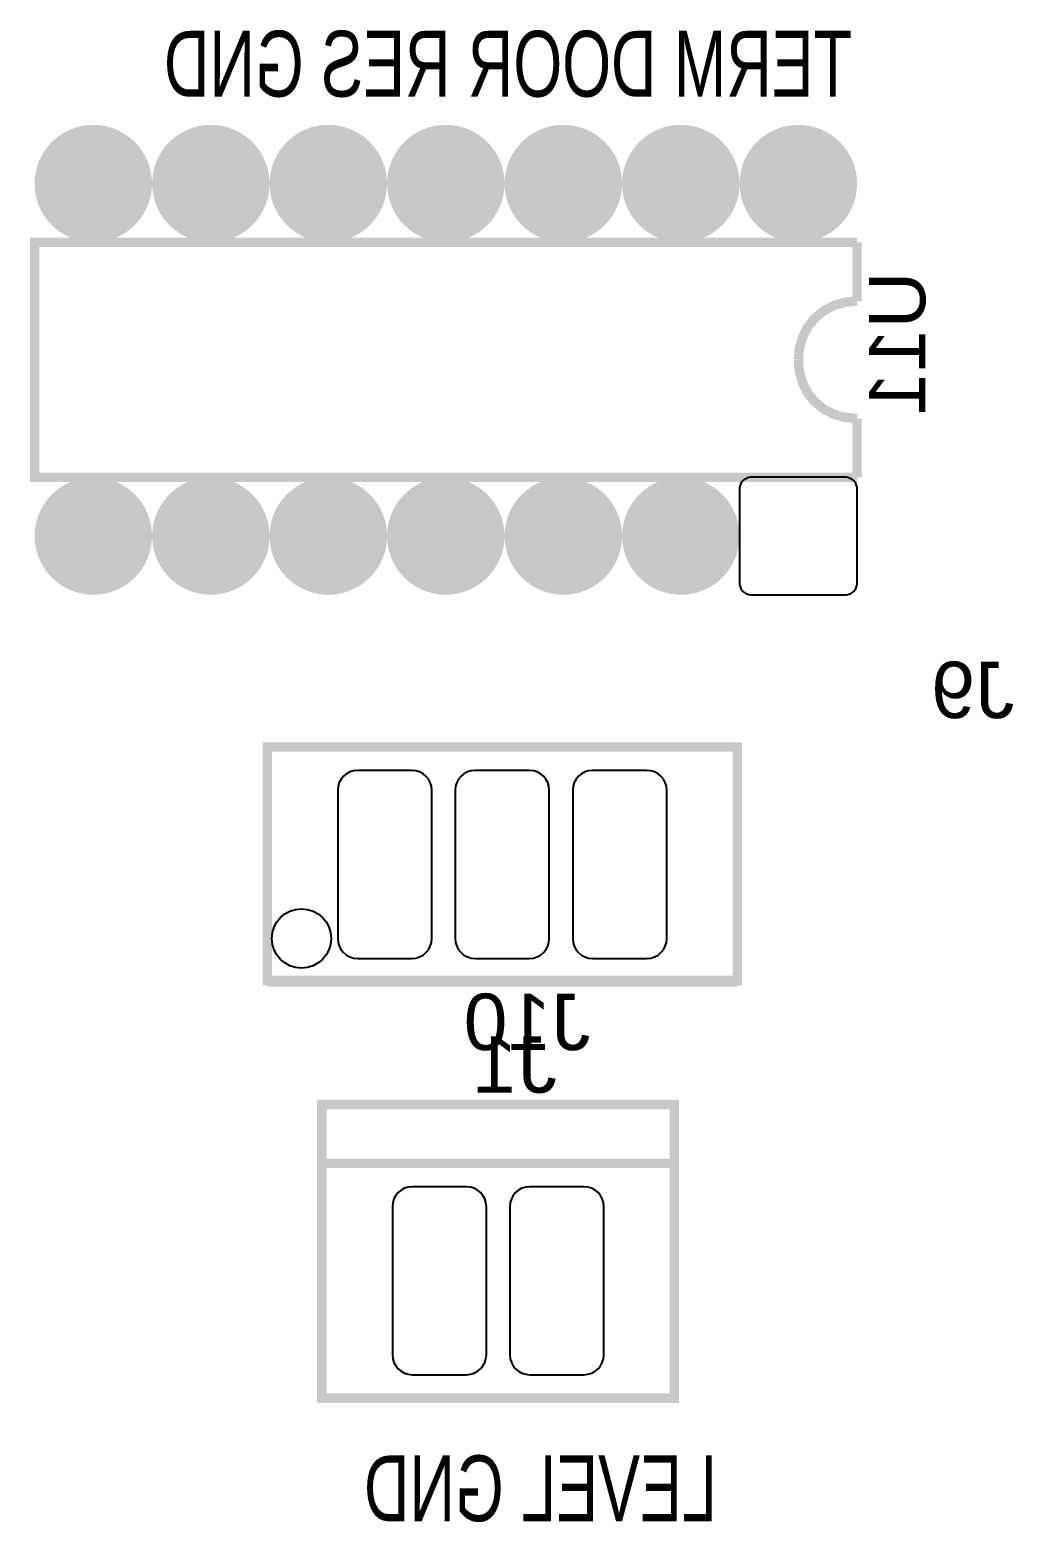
# Model space of a CAD drawing. Header units: inches. Extents: x -1.93 to 1.94, y -2.6 to 2.6.
# Drawn here: x -0.271 to 0.566, y -1.493 to -0.223 of the extents above; entities that cross this region are included whole.
import ezdxf

# ---------------------------------------------------------------- set-up
doc = ezdxf.new("R2010")
doc.units = ezdxf.units.IN
doc.layers.get('0').update_dxf_attribs({"linetype": 'CONTINUOUS'})

# ---------------------------------------------------------------- blocks, each defined once
blk = doc.blocks.new('EPAD')
at = {"const_width": 0.5}
blk.add_lwpolyline([(-0.25, 0, 1), (0.25, 0, 1)], format="xyb", close=True, dxfattribs=at)

msp = doc.modelspace()

# ---------------------------------------------------------------- linework, layer by layer
at = {"const_width": 0.008}
for points in [[(0.432953, -0.603543), (-0.267047, -0.603543), (-0.267047, -0.403543), (0.432953, -0.403543)], [(0.432953, -0.603543), (-0.267047, -0.603543), (-0.267047, -0.403543), (0.432953, -0.403543)], [(0.432953, -0.603543), (-0.267047, -0.603543), (-0.267047, -0.403543), (0.432953, -0.403543)], [(0.432953, -0.453543), (0.432953, -0.403543)], [(0.432953, -0.453543), (0.432953, -0.403543)], [(0.432953, -0.453543), (0.432953, -0.403543)], [(0.382953, -0.503543), (0.383912, -0.493356), (0.386687, -0.483918), (0.391127, -0.475418), (0.397078, -0.468043), (0.404388, -0.461981), (0.412906, -0.457418), (0.422478, -0.454543), (0.432953, -0.453543)], [(0.382953, -0.503543), (0.383912, -0.493356), (0.386687, -0.483918), (0.391127, -0.475418), (0.397078, -0.468043), (0.404388, -0.461981), (0.412906, -0.457418), (0.422478, -0.454543), (0.432953, -0.453543)], [(0.382953, -0.503543), (0.383912, -0.493356), (0.386687, -0.483918), (0.391127, -0.475418), (0.397078, -0.468043), (0.404388, -0.461981), (0.412906, -0.457418), (0.422478, -0.454543), (0.432953, -0.453543)], [(0.382953, -0.503543), (0.383912, -0.514018), (0.386687, -0.52359), (0.391127, -0.532108), (0.397078, -0.539418), (0.404388, -0.545369), (0.412906, -0.549809), (0.422478, -0.552584), (0.432953, -0.553543)], [(0.382953, -0.503543), (0.383912, -0.514018), (0.386687, -0.52359), (0.391127, -0.532108), (0.397078, -0.539418), (0.404388, -0.545369), (0.412906, -0.549809), (0.422478, -0.552584), (0.432953, -0.553543)], [(0.382953, -0.503543), (0.383912, -0.514018), (0.386687, -0.52359), (0.391127, -0.532108), (0.397078, -0.539418), (0.404388, -0.545369), (0.412906, -0.549809), (0.422478, -0.552584), (0.432953, -0.553543)], [(0.432953, -0.603543), (0.432953, -0.553543)], [(0.432953, -0.603543), (0.432953, -0.553543)], [(0.432953, -0.603543), (0.432953, -0.553543)], [(-0.069016, -1.03189), (0.330984, -1.03189), (0.330984, -0.833071), (-0.069016, -0.833071), (-0.069016, -1.03189)], [(-0.069016, -1.03189), (0.330984, -1.03189), (0.330984, -0.833071), (-0.069016, -0.833071), (-0.069016, -1.03189)], [(-0.069016, -1.03189), (0.330984, -1.03189), (0.330984, -0.833071), (-0.069016, -0.833071), (-0.069016, -1.03189)], [(-0.069016, -1.033071), (0.330984, -1.033071)], [(-0.069016, -1.033071), (0.330984, -1.033071)], [(-0.069016, -1.033071), (0.330984, -1.033071)], [(-0.022559, -1.387402), (0.277441, -1.387402), (0.277441, -1.137402), (-0.022559, -1.137402), (-0.022559, -1.387402)], [(-0.022559, -1.387402), (0.277441, -1.387402), (0.277441, -1.137402), (-0.022559, -1.137402), (-0.022559, -1.387402)], [(-0.022559, -1.387402), (0.277441, -1.387402), (0.277441, -1.137402), (-0.022559, -1.137402), (-0.022559, -1.387402)], [(0.277441, -1.187402), (-0.022559, -1.187402)], [(0.277441, -1.187402), (-0.022559, -1.187402)], [(0.277441, -1.187402), (-0.022559, -1.187402)]]:
    msp.add_lwpolyline(points, dxfattribs=at)
for points in [[(0.422953, -0.603543), (0.342953, -0.603543), (0.341913, -0.603594), (0.340908, -0.603742), (0.339941, -0.603984), (0.339017, -0.604315), (0.338141, -0.60473), (0.337317, -0.605224), (0.336549, -0.605794), (0.335843, -0.606434), (0.335203, -0.60714), (0.334634, -0.607907), (0.334139, -0.608731), (0.333724, -0.609608), (0.333394, -0.610532), (0.333152, -0.611499), (0.333003, -0.612504), (0.332953, -0.613543), (0.332953, -0.693543), (0.333003, -0.694583), (0.333152, -0.695588), (0.333394, -0.696555), (0.333724, -0.697479), (0.334139, -0.698355), (0.334634, -0.699179), (0.335203, -0.699946), (0.335843, -0.700653), (0.336549, -0.701293), (0.337317, -0.701862), (0.338141, -0.702357), (0.339017, -0.702772), (0.339941, -0.703102), (0.340908, -0.703344), (0.341913, -0.703493), (0.342953, -0.703543), (0.422953, -0.703543), (0.423992, -0.703493), (0.424997, -0.703344), (0.425964, -0.703102), (0.426888, -0.702772), (0.427765, -0.702357), (0.428589, -0.701862), (0.429356, -0.701293), (0.430062, -0.700653), (0.430702, -0.699946), (0.431272, -0.699179), (0.431766, -0.698355), (0.432181, -0.697479), (0.432512, -0.696555), (0.432754, -0.695588), (0.432902, -0.694583), (0.432953, -0.693543), (0.432953, -0.613543), (0.432902, -0.612504), (0.432754, -0.611499), (0.432512, -0.610532), (0.432181, -0.609608), (0.431766, -0.608731), (0.431272, -0.607907), (0.430702, -0.60714), (0.430062, -0.606434), (0.429356, -0.605794), (0.428589, -0.605224), (0.427765, -0.60473), (0.426888, -0.604315), (0.425964, -0.603984), (0.424997, -0.603742), (0.423992, -0.603594), (0.422953, -0.603543)], [(0.007984, -1.013071), (0.053984, -1.013071), (0.05746, -1.012733), (0.060674, -1.011759), (0.063565, -1.010213), (0.06607, -1.008157), (0.068127, -1.005652), (0.069673, -1.002761), (0.070646, -0.999547), (0.070984, -0.996071), (0.070984, -0.870071), (0.070646, -0.866595), (0.069673, -0.863381), (0.068127, -0.86049), (0.06607, -0.857985), (0.063565, -0.855928), (0.060674, -0.854382), (0.05746, -0.853409), (0.053984, -0.853071), (0.007984, -0.853071), (0.004508, -0.853409), (0.001294, -0.854382), (-0.001597, -0.855928), (-0.004102, -0.857985), (-0.006158, -0.86049), (-0.007704, -0.863381), (-0.008678, -0.866595), (-0.009016, -0.870071), (-0.009016, -0.996071), (-0.008678, -0.999547), (-0.007704, -1.002761), (-0.006158, -1.005652), (-0.004102, -1.008157), (-0.001597, -1.010213), (0.001294, -1.011759), (0.004508, -1.012733), (0.007984, -1.013071)], [(0.107984, -1.013071), (0.153984, -1.013071), (0.15746, -1.012733), (0.160674, -1.011759), (0.163565, -1.010213), (0.16607, -1.008157), (0.168127, -1.005652), (0.169673, -1.002761), (0.170646, -0.999547), (0.170984, -0.996071), (0.170984, -0.870071), (0.170646, -0.866595), (0.169673, -0.863381), (0.168127, -0.86049), (0.16607, -0.857985), (0.163565, -0.855928), (0.160674, -0.854382), (0.15746, -0.853409), (0.153984, -0.853071), (0.107984, -0.853071), (0.104508, -0.853409), (0.101294, -0.854382), (0.098403, -0.855928), (0.095898, -0.857985), (0.093842, -0.86049), (0.092296, -0.863381), (0.091322, -0.866595), (0.090984, -0.870071), (0.090984, -0.996071), (0.091322, -0.999547), (0.092296, -1.002761), (0.093842, -1.005652), (0.095898, -1.008157), (0.098403, -1.010213), (0.101294, -1.011759), (0.104508, -1.012733), (0.107984, -1.013071)], [(0.207984, -1.013071), (0.253984, -1.013071), (0.25746, -1.012733), (0.260674, -1.011759), (0.263565, -1.010213), (0.26607, -1.008157), (0.268127, -1.005652), (0.269673, -1.002761), (0.270646, -0.999547), (0.270984, -0.996071), (0.270984, -0.870071), (0.270646, -0.866595), (0.269673, -0.863381), (0.268127, -0.86049), (0.26607, -0.857985), (0.263565, -0.855928), (0.260674, -0.854382), (0.25746, -0.853409), (0.253984, -0.853071), (0.207984, -0.853071), (0.204508, -0.853409), (0.201294, -0.854382), (0.198403, -0.855928), (0.195898, -0.857985), (0.193842, -0.86049), (0.192296, -0.863381), (0.191322, -0.866595), (0.190984, -0.870071), (0.190984, -0.996071), (0.191322, -0.999547), (0.192296, -1.002761), (0.193842, -1.005652), (0.195898, -1.008157), (0.198403, -1.010213), (0.201294, -1.011759), (0.204508, -1.012733), (0.207984, -1.013071)], [(0.100441, -1.207402), (0.054441, -1.207402), (0.050965, -1.20774), (0.047751, -1.208713), (0.04486, -1.210259), (0.042355, -1.212316), (0.040298, -1.21482), (0.038752, -1.217711), (0.037779, -1.220926), (0.037441, -1.224402), (0.037441, -1.350402), (0.037779, -1.353878), (0.038752, -1.357092), (0.040298, -1.359983), (0.042355, -1.362487), (0.04486, -1.364544), (0.047751, -1.36609), (0.050965, -1.367063), (0.054441, -1.367402), (0.100441, -1.367402), (0.103917, -1.367063), (0.107131, -1.36609), (0.110022, -1.364544), (0.112527, -1.362487), (0.114583, -1.359983), (0.11613, -1.357092), (0.117103, -1.353878), (0.117441, -1.350402), (0.117441, -1.224402), (0.117103, -1.220926), (0.11613, -1.217711), (0.114583, -1.21482), (0.112527, -1.212316), (0.110022, -1.210259), (0.107131, -1.208713), (0.103917, -1.20774), (0.100441, -1.207402)], [(0.200441, -1.207402), (0.154441, -1.207402), (0.150965, -1.20774), (0.147751, -1.208713), (0.14486, -1.210259), (0.142355, -1.212316), (0.140298, -1.21482), (0.138752, -1.217711), (0.137779, -1.220926), (0.137441, -1.224402), (0.137441, -1.350402), (0.137779, -1.353878), (0.138752, -1.357092), (0.140298, -1.359983), (0.142355, -1.362487), (0.14486, -1.364544), (0.147751, -1.36609), (0.150965, -1.367063), (0.154441, -1.367402), (0.200441, -1.367402), (0.203917, -1.367063), (0.207131, -1.36609), (0.210022, -1.364544), (0.212527, -1.362487), (0.214583, -1.359983), (0.21613, -1.357092), (0.217103, -1.353878), (0.217441, -1.350402), (0.217441, -1.224402), (0.217103, -1.220926), (0.21613, -1.217711), (0.214583, -1.21482), (0.212527, -1.212316), (0.210022, -1.210259), (0.207131, -1.208713), (0.203917, -1.20774), (0.200441, -1.207402)]]:
    msp.add_lwpolyline(points, close=True)
msp.add_circle((-0.039882, -0.996063), 0.025209)
msp.add_circle((-0.039882, -0.996063), 0.025209)
msp.add_circle((-0.039882, -0.996063), 0.025209)

# ---------------------------------------------------------------- block references
at = {"xscale": 0.1, "yscale": 0.1}
for p in [(-0.217047, -0.353543), (-0.117047, -0.353543), (-0.017047, -0.353543), (0.082953, -0.353543), (0.182953, -0.353543), (0.282953, -0.353543), (0.382953, -0.353543), (-0.217047, -0.653543), (-0.117047, -0.653543), (-0.017047, -0.653543), (0.082953, -0.653543), (0.182953, -0.653543), (0.282953, -0.653543)]:
    msp.add_blockref('EPAD', p, dxfattribs=at)

# ---------------------------------------------------------------- texts
at = {"text_generation_flag": 2}
for s, height, width, p in [('TERM DOOR RES GND', 0.056, 0.714286, (0.428622, -0.279535)), ('TERM DOOR RES GND', 0.056, 0.714286, (0.428622, -0.279535)), ('TERM DOOR RES GND', 0.056, 0.714286, (0.428622, -0.279535)), ('J9', 0.048, 1.041667, (0.566811, -0.808504)), ('J9', 0.048, 1.041667, (0.566811, -0.808504)), ('J9', 0.048, 1.041667, (0.566811, -0.808504)), ('J10', 0.048, 1.041667, (0.205984, -1.091071)), ('J10', 0.048, 1.041667, (0.205984, -1.091071)), ('J10', 0.048, 1.041667, (0.205984, -1.091071)), ('J1', 0.048, 1.041667, (0.177441, -1.127402)), ('J1', 0.048, 1.041667, (0.177441, -1.127402)), ('J1', 0.048, 1.041667, (0.177441, -1.127402)), ('LEVEL GND', 0.056, 0.714286, (0.313661, -1.492134)), ('LEVEL GND', 0.056, 0.714286, (0.313661, -1.492134)), ('LEVEL GND', 0.056, 0.714286, (0.313661, -1.492134))]:
    msp.add_text(s, height=height, dxfattribs=dict(at, width=width)).set_placement(p)
at = {"text_generation_flag": 2, "width": 1.041667}
msp.add_text('U11', height=0.048, rotation=90, dxfattribs=at).set_placement((0.490953, -0.428543))
msp.add_text('U11', height=0.048, rotation=90, dxfattribs=at).set_placement((0.490953, -0.428543))
msp.add_text('U11', height=0.048, rotation=90, dxfattribs=at).set_placement((0.490953, -0.428543))

doc.saveas('drawing.dxf')
